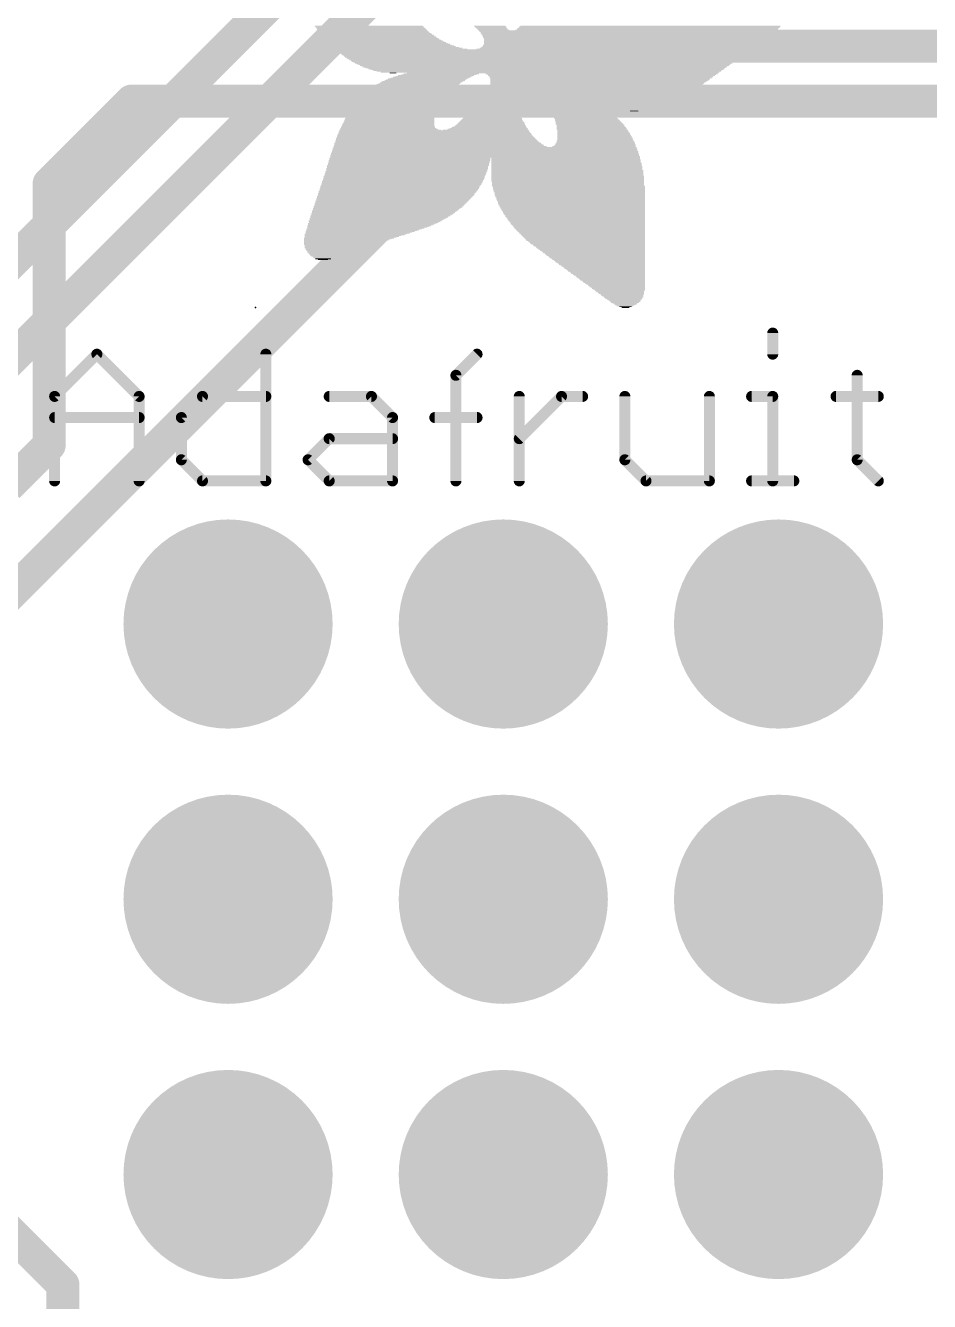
# Model space of a CAD drawing. Extents: x -4.4 to 68.7, y -2.2 to 55.1.
# Drawn here: x 26.07 to 34.41, y 29.31 to 41.08 of the extents above; entities that cross this region are included whole.
import ezdxf

# ---------------------------------------------------------------- set-up
doc = ezdxf.new("R2010")
doc.units = 0
for name, color, linetype in [('1', 12, 'CONTINUOUS'), ('16', 132, 'CONTINUOUS'), ('18', 110, 'CONTINUOUS'), ('21', 40, 'CONTINUOUS'), ('23', 53, 'CONTINUOUS')]:
    doc.layers.add(name, color=color, linetype=linetype)

# ---------------------------------------------------------------- blocks, each defined once
blk = doc.blocks.new('RECT')
blk.add_solid([(-0.5, -0.5), (0.5, -0.5), (-0.5, 0.5), (0.5, 0.5)])
blk = doc.blocks.new('ROUNDV')
at = {"const_width": 0.5}
blk.add_lwpolyline([(0, -0.25, 1), (0, 0.25, 1), (0, -0.25)], format="xyb", dxfattribs=at)

msp = doc.modelspace()

# ---------------------------------------------------------------- linework, layer by layer
at = {"layer": '1', "const_width": 0.3048}
for points in [[(26.289, 39.624), (27.051, 40.386)], [(27.051, 40.386), (52.705, 40.386)], [(26.289, 37.211), (26.289, 39.624)], [(25.908, 36.83), (26.289, 37.211)]]:
    msp.add_lwpolyline(points, dxfattribs=at)
at = {"layer": '1', "const_width": 0.1524}
for points in [[(27.051, 40.4622, 1), (27.051, 40.3098)], [(27.1049, 40.3321, 1), (26.9971, 40.4399)], [(26.3652, 39.624, 1), (26.2128, 39.624)], [(26.2351, 39.6779, 1), (26.3429, 39.5701)], [(26.3429, 37.1571, 1), (26.2351, 37.2649)], [(26.2128, 37.211, 1), (26.3652, 37.211)]]:
    msp.add_lwpolyline(points, format="xyb", dxfattribs=at)
at = {"layer": '16', "const_width": 0.3048}
for points in [[(25.4, 38.354), (34.036, 46.99)], [(24.511, 36.576), (33.147, 45.212)], [(23.622, 33.528), (30.988, 40.894)], [(30.988, 40.894), (41.656, 40.894)], [(25.4, 30.48), (26.416, 29.464)], [(26.416, 29.464), (26.416, 24.511)]]:
    msp.add_lwpolyline(points, dxfattribs=at)
at = {"layer": '16', "const_width": 0.1524}
for points in [[(30.988, 40.9702, 1), (30.988, 40.8178)], [(31.0419, 40.8401, 1), (30.9341, 40.9479)], [(26.4922, 29.464, 1), (26.3398, 29.464)], [(26.3621, 29.4101, 1), (26.4699, 29.5179)]]:
    msp.add_lwpolyline(points, format="xyb", dxfattribs=at)
at = {"layer": '21', "const_width": 0.1016}
for points in [[(32.9664, 38.2451), (32.9664, 38.0502)], [(26.3398, 37.6604), (26.7296, 38.0502)], [(26.7296, 38.0502), (27.1194, 37.6604)], [(28.2888, 38.0502), (28.2888, 36.8808)], [(30.0429, 37.8553), (30.2378, 38.0502)], [(30.0429, 36.8808), (30.0429, 37.8553)], [(33.746, 37.8553), (33.746, 37.0757)], [(26.3398, 36.8808), (26.3398, 37.6604)], [(27.1194, 37.6604), (27.1194, 36.8808)], [(27.5092, 37.4655), (27.7041, 37.6604)], [(27.7041, 37.6604), (28.2888, 37.6604)], [(28.8735, 37.6604), (29.2633, 37.6604)], [(29.2633, 37.6604), (29.4582, 37.4655)], [(30.6276, 36.8808), (30.6276, 37.6604)], [(30.6276, 37.2706), (31.0174, 37.6604)], [(31.0174, 37.6604), (31.2123, 37.6604)], [(31.6021, 37.6604), (31.6021, 37.0757)], [(32.3817, 36.8808), (32.3817, 37.6604)], [(32.7715, 37.6604), (32.9664, 37.6604)], [(32.9664, 37.6604), (32.9664, 36.8808)], [(33.5511, 37.6604), (33.9409, 37.6604)], [(26.3398, 37.4655), (27.1194, 37.4655)], [(27.5092, 37.0757), (27.5092, 37.4655)], [(29.4582, 37.4655), (29.4582, 36.8808)], [(29.848, 37.4655), (30.2378, 37.4655)], [(28.6786, 37.0757), (28.8735, 37.2706)], [(28.8735, 37.2706), (29.4582, 37.2706)], [(27.7041, 36.8808), (27.5092, 37.0757)], [(28.8735, 36.8808), (28.6786, 37.0757)], [(31.6021, 37.0757), (31.797, 36.8808)], [(33.746, 37.0757), (33.9409, 36.8808)], [(28.2888, 36.8808), (27.7041, 36.8808)], [(29.4582, 36.8808), (28.8735, 36.8808)], [(31.797, 36.8808), (32.3817, 36.8808)], [(32.7715, 36.8808), (33.1613, 36.8808)]]:
    msp.add_lwpolyline(points, dxfattribs=at)
at = {"layer": '21', "const_width": 0.0508}
for points in [[(32.9918, 38.2451, 1), (32.941, 38.2451)], [(26.7476, 38.0682, 1), (26.7116, 38.0322)], [(26.7476, 38.0322, 1), (26.7116, 38.0682)], [(28.3142, 38.0502, 1), (28.2634, 38.0502)], [(30.2557, 38.0322, 1), (30.2198, 38.0682)], [(32.941, 38.0502, 1), (32.9918, 38.0502)], [(30.0249, 37.8733, 1), (30.0608, 37.8373)], [(30.0683, 37.8553, 1), (30.0175, 37.8553)], [(33.7714, 37.8553, 1), (33.7206, 37.8553)], [(26.3218, 37.6784, 1), (26.3578, 37.6424)], [(26.3652, 37.6604, 1), (26.3144, 37.6604)], [(27.1448, 37.6604, 1), (27.094, 37.6604)], [(27.1014, 37.6424, 1), (27.1374, 37.6784)], [(27.7041, 37.6858, 1), (27.7041, 37.635)], [(27.7221, 37.6424, 1), (27.6861, 37.6784)], [(28.2888, 37.635, 1), (28.2888, 37.6858)], [(28.8735, 37.6858, 1), (28.8735, 37.635)], [(29.2813, 37.6784, 1), (29.2453, 37.6424)], [(29.2633, 37.635, 1), (29.2633, 37.6858)], [(30.653, 37.6604, 1), (30.6022, 37.6604)], [(31.0174, 37.6858, 1), (31.0174, 37.635)], [(31.0353, 37.6424, 1), (30.9994, 37.6784)], [(31.2123, 37.635, 1), (31.2123, 37.6858)], [(31.6275, 37.6604, 1), (31.5767, 37.6604)], [(32.4071, 37.6604, 1), (32.3563, 37.6604)], [(32.7715, 37.6858, 1), (32.7715, 37.635)], [(32.9918, 37.6604, 1), (32.941, 37.6604)], [(32.9664, 37.635, 1), (32.9664, 37.6858)], [(33.5511, 37.6858, 1), (33.5511, 37.635)], [(33.9409, 37.635, 1), (33.9409, 37.6858)], [(26.3398, 37.4909, 1), (26.3398, 37.4401)], [(27.1194, 37.4401, 1), (27.1194, 37.4909)], [(27.4912, 37.4835, 1), (27.5272, 37.4475)], [(27.5346, 37.4655, 1), (27.4838, 37.4655)], [(29.4836, 37.4655, 1), (29.4328, 37.4655)], [(29.4402, 37.4475, 1), (29.4762, 37.4835)], [(29.848, 37.4909, 1), (29.848, 37.4401)], [(30.2378, 37.4401, 1), (30.2378, 37.4909)], [(28.8735, 37.296, 1), (28.8735, 37.2452)], [(28.8915, 37.2526, 1), (28.8555, 37.2886)], [(29.4582, 37.2452, 1), (29.4582, 37.296)], [(30.6096, 37.2886, 1), (30.6455, 37.2526)], [(27.5272, 37.0937, 1), (27.4912, 37.0577)], [(27.4838, 37.0757, 1), (27.5346, 37.0757)], [(28.6966, 37.0937, 1), (28.6606, 37.0577)], [(28.6606, 37.0937, 1), (28.6966, 37.0577)], [(31.62, 37.0937, 1), (31.5841, 37.0577)], [(31.5767, 37.0757, 1), (31.6275, 37.0757)], [(33.7639, 37.0937, 1), (33.728, 37.0577)], [(33.7206, 37.0757, 1), (33.7714, 37.0757)], [(26.3144, 36.8808, 1), (26.3652, 36.8808)], [(27.094, 36.8808, 1), (27.1448, 36.8808)], [(27.7041, 36.9062, 1), (27.7041, 36.8554)], [(27.6861, 36.8628, 1), (27.7221, 36.8988)], [(28.2634, 36.8808, 1), (28.3142, 36.8808)], [(28.2888, 36.8554, 1), (28.2888, 36.9062)], [(28.8735, 36.9062, 1), (28.8735, 36.8554)], [(28.8555, 36.8628, 1), (28.8915, 36.8988)], [(29.4328, 36.8808, 1), (29.4836, 36.8808)], [(29.4582, 36.8554, 1), (29.4582, 36.9062)], [(30.0175, 36.8808, 1), (30.0683, 36.8808)], [(30.6022, 36.8808, 1), (30.653, 36.8808)], [(31.797, 36.9062, 1), (31.797, 36.8554)], [(31.779, 36.8628, 1), (31.8149, 36.8988)], [(32.3563, 36.8808, 1), (32.4071, 36.8808)], [(32.3817, 36.8554, 1), (32.3817, 36.9062)], [(32.7715, 36.9062, 1), (32.7715, 36.8554)], [(32.941, 36.8808, 1), (32.9918, 36.8808)], [(33.1613, 36.8554, 1), (33.1613, 36.9062)], [(33.9229, 36.8628, 1), (33.9588, 36.8988)]]:
    msp.add_lwpolyline(points, format="xyb", dxfattribs=at)
at = {"layer": '23'}
msp.add_point((28.194, 38.481), dxfattribs=at)

# ---------------------------------------------------------------- block references
at = {"layer": '18', "xscale": 1.9304, "yscale": 1.9304}
for p in [(27.94, 35.56), (27.94, 35.56), (30.48, 35.56), (30.48, 35.56), (33.02, 35.56), (33.02, 35.56), (27.94, 33.02), (27.94, 33.02), (30.48, 33.02), (30.48, 33.02), (33.02, 33.02), (33.02, 33.02), (27.94, 30.48), (27.94, 30.48), (30.48, 30.48), (30.48, 30.48), (33.02, 30.48), (33.02, 30.48)]:
    msp.add_blockref('ROUNDV', p, dxfattribs=at)
at = {"layer": '21'}
for p, xscale, yscale in [((29.238, 41.0794), 0.9983, 0.0076), ((29.2456, 41.0718), 0.9982, 0.0076), ((29.2532, 41.0642), 0.9982, 0.0076), ((29.257, 41.0566), 1.0058, 0.0076), ((29.2646, 41.049), 1.0058, 0.0077), ((29.2722, 41.0413), 1.0059, 0.0076), ((29.2761, 41.0337), 1.0135, 0.0076), ((29.2837, 41.0261), 1.0135, 0.0076), ((29.2913, 41.0185), 1.0134, 0.0076), ((29.3027, 41.0109), 1.0211, 0.0077), ((29.3103, 41.0032), 1.0211, 0.0076), ((29.3179, 40.9956), 1.0363, 0.0076), ((29.3255, 40.988), 1.0363, 0.0076), ((29.337, 40.9804), 1.044, 0.0076), ((29.3447, 40.9728), 1.0439, 0.0077), ((30.3543, 41.0794), 0.2896, 0.0076), ((30.3619, 41.0718), 0.2896, 0.0076), ((30.3657, 41.0642), 0.282, 0.0076), ((30.3734, 41.0566), 0.2819, 0.0076), ((30.381, 41.049), 0.2819, 0.0077), ((30.3924, 41.0413), 0.2896, 0.0076), ((31.6268, 41.0337), 2.7432, 0.0076), ((30.6781, 41.0261), 0.8306, 0.0076), ((30.6591, 41.0185), 0.7772, 0.0076), ((30.6401, 41.0109), 0.7391, 0.0077), ((30.6286, 41.0032), 0.701, 0.0076), ((30.621, 40.9956), 0.6706, 0.0076), ((30.6096, 40.988), 0.6477, 0.0076), ((30.6019, 40.9804), 0.6172, 0.0076), ((30.5943, 40.9728), 0.602, 0.0077), ((31.7983, 41.0413), 2.4155, 0.0076), ((31.8097, 41.049), 2.408, 0.0077), ((31.8174, 41.0566), 2.4079, 0.0076), ((31.825, 41.0642), 2.4079, 0.0076), ((31.8326, 41.0718), 2.4079, 0.0076), ((31.8364, 41.0794), 2.4003, 0.0076), ((32.1412, 41.0261), 1.6993, 0.0076), ((32.1564, 41.0185), 1.6536, 0.0076), ((32.1602, 41.0109), 1.6154, 0.0077), ((32.164, 41.0032), 1.5926, 0.0076), ((32.1679, 40.9956), 1.5697, 0.0076), ((32.1679, 40.988), 1.5393, 0.0076), ((32.1678, 40.9804), 1.524, 0.0076), ((32.1679, 40.9728), 1.5087, 0.0077), ((29.356, 40.9651), 1.0515, 0.0076), ((29.3637, 40.9575), 1.0516, 0.0076), ((29.3751, 40.9499), 1.0592, 0.0076), ((29.3865, 40.9423), 1.0668, 0.0076), ((29.398, 40.9347), 1.0744, 0.0077), ((29.4094, 40.927), 1.082, 0.0076), ((29.417, 40.9194), 1.0973, 0.0076), ((29.4322, 40.9118), 1.1125, 0.0076), ((29.4437, 40.9042), 1.1202, 0.0076), ((29.4627, 40.8966), 1.1277, 0.0077), ((29.4742, 40.8889), 1.1354, 0.0076), ((29.4932, 40.8813), 1.1582, 0.0076), ((29.5123, 40.8737), 1.1811, 0.0076), ((29.5389, 40.8661), 1.2192, 0.0076), ((29.8476, 40.8585), 1.8211, 0.0077), ((30.4953, 40.8661), 0.5257, 0.0076), ((30.5143, 40.8737), 0.503, 0.0076), ((30.522, 40.8813), 0.4877, 0.0076), ((30.5296, 40.8889), 0.4877, 0.0076), ((30.541, 40.9042), 0.4953, 0.0076), ((30.5372, 40.8966), 0.4877, 0.0077), ((30.5905, 40.9651), 0.5792, 0.0076), ((30.5676, 40.9423), 0.5334, 0.0076), ((30.5638, 40.9347), 0.5258, 0.0077), ((30.5562, 40.927), 0.5106, 0.0076), ((30.5524, 40.9194), 0.503, 0.0076), ((30.5829, 40.9575), 0.5639, 0.0076), ((30.5753, 40.9499), 0.5487, 0.0076), ((30.5486, 40.9118), 0.4953, 0.0076), ((32.0764, 40.8585), 1.3716, 0.0077), ((32.084, 40.8661), 1.3716, 0.0076), ((32.0954, 40.8737), 1.3793, 0.0076), ((32.1069, 40.8889), 1.3868, 0.0076), ((32.1031, 40.8813), 1.3792, 0.0076), ((32.1641, 40.9651), 1.4859, 0.0076), ((32.1183, 40.8966), 1.3944, 0.0077), ((32.1335, 40.9118), 1.4097, 0.0076), ((32.1641, 40.9575), 1.4707, 0.0076), ((32.1602, 40.9499), 1.463, 0.0076), ((32.1526, 40.9423), 1.4478, 0.0076), ((32.1488, 40.9347), 1.4402, 0.0077), ((32.1412, 40.927), 1.4249, 0.0076), ((32.126, 40.9042), 1.3945, 0.0076), ((32.1374, 40.9194), 1.4173, 0.0076), ((29.8514, 40.8508), 1.8135, 0.0076), ((29.8552, 40.8432), 1.8059, 0.0076), ((29.8628, 40.8356), 1.7907, 0.0076), ((29.8666, 40.828), 1.783, 0.0076), ((29.8704, 40.8204), 1.7754, 0.0077), ((29.8781, 40.8127), 1.7755, 0.0076), ((29.8857, 40.8051), 1.7603, 0.0076), ((29.8933, 40.7975), 1.7602, 0.0076), ((29.9009, 40.7899), 1.7602, 0.0076), ((29.9161, 40.7823), 1.7602, 0.0077), ((29.9276, 40.7746), 1.7679, 0.0076), ((29.9428, 40.767), 1.7678, 0.0076), ((29.9581, 40.7594), 1.7679, 0.0076), ((29.9771, 40.7518), 1.7907, 0.0076), ((30.0114, 40.7442), 1.8288, 0.0077), ((31.8326, 40.7442), 1.5393, 0.0077), ((31.8669, 40.7518), 1.4859, 0.0076), ((31.8935, 40.7594), 1.463, 0.0076), ((31.9126, 40.767), 1.4402, 0.0076), ((31.9355, 40.7746), 1.4249, 0.0076), ((31.9507, 40.7823), 1.4097, 0.0077), ((31.9659, 40.7899), 1.3944, 0.0076), ((31.9812, 40.7975), 1.3945, 0.0076), ((31.9926, 40.8051), 1.3868, 0.0076), ((32.0116, 40.8127), 1.3792, 0.0076), ((32.0192, 40.8204), 1.3793, 0.0077), ((32.0307, 40.828), 1.3716, 0.0076), ((32.0459, 40.8356), 1.3716, 0.0076), ((32.0535, 40.8432), 1.3716, 0.0076), ((32.065, 40.8508), 1.364, 0.0076), ((30.8534, 40.7365), 3.4824, 0.0076), ((30.8534, 40.7289), 3.4518, 0.0076), ((30.8572, 40.7213), 3.429, 0.0076), ((30.861, 40.7137), 3.4062, 0.0076), ((30.861, 40.7061), 3.3756, 0.0077), ((30.8648, 40.6984), 3.3528, 0.0076), ((30.8687, 40.6908), 3.3147, 0.0076), ((30.8763, 40.6832), 3.2843, 0.0076), ((30.8839, 40.6756), 3.2537, 0.0076), ((30.8877, 40.668), 3.2156, 0.0077), ((30.8991, 40.6603), 3.1776, 0.0076), ((30.9105, 40.6527), 3.1242, 0.0076), ((29.4627, 40.6451), 0.0609, 0.0076), ((29.859, 40.6222), 0.701, 0.0076), ((29.8857, 40.6299), 0.6935, 0.0077), ((29.9085, 40.6375), 0.6934, 0.0076), ((31.0287, 40.6451), 2.8727, 0.0076), ((31.3868, 40.6375), 2.1412, 0.0076), ((31.3868, 40.6299), 2.1108, 0.0077), ((31.3868, 40.6222), 2.0955, 0.0076), ((29.6494, 40.5079), 0.7696, 0.0076), ((29.6609, 40.5156), 0.762, 0.0077), ((29.6685, 40.5232), 0.762, 0.0076), ((29.6837, 40.5308), 0.762, 0.0076), ((29.6913, 40.5384), 0.762, 0.0076), ((29.7028, 40.546), 0.7544, 0.0076), ((29.7142, 40.5537), 0.7468, 0.0077), ((29.7294, 40.5613), 0.7467, 0.0076), ((29.737, 40.5689), 0.7467, 0.0076), ((29.7561, 40.5765), 0.7392, 0.0076), ((29.7675, 40.5841), 0.7315, 0.0076), ((29.7828, 40.5918), 0.7315, 0.0077), ((29.8019, 40.5994), 0.7239, 0.0076), ((29.8209, 40.607), 0.7163, 0.0076), ((29.84, 40.6146), 0.7087, 0.0076), ((31.383, 40.6146), 2.0726, 0.0076), ((31.383, 40.607), 2.0574, 0.0076), ((31.3792, 40.5994), 2.0498, 0.0076), ((30.4724, 40.5308), 0.2362, 0.0076), ((30.4724, 40.5232), 0.2362, 0.0076), ((30.4724, 40.5156), 0.2362, 0.0077), ((30.4686, 40.5079), 0.2286, 0.0076), ((30.4838, 40.5613), 0.2438, 0.0076), ((30.48, 40.5537), 0.2362, 0.0077), ((30.48, 40.546), 0.2362, 0.0076), ((30.4762, 40.5384), 0.2286, 0.0076), ((31.3754, 40.5918), 2.0269, 0.0077), ((31.3716, 40.5841), 2.0193, 0.0076), ((30.4953, 40.5765), 0.2667, 0.0076), ((30.4877, 40.5689), 0.2515, 0.0076), ((31.5316, 40.5765), 1.684, 0.0076), ((31.5316, 40.5689), 1.6535, 0.0076), ((31.5354, 40.5613), 1.6307, 0.0076), ((31.5316, 40.5537), 1.6078, 0.0077), ((31.5354, 40.546), 1.585, 0.0076), ((31.5354, 40.5384), 1.5697, 0.0076), ((31.5316, 40.5308), 1.5469, 0.0076), ((31.5316, 40.5232), 1.5316, 0.0076), ((31.5278, 40.5156), 1.5087, 0.0077), ((31.5278, 40.5079), 1.4935, 0.0076), ((29.5313, 40.386), 0.7925, 0.0076), ((29.5352, 40.3936), 0.7849, 0.0076), ((29.5428, 40.4013), 0.7849, 0.0077), ((29.5504, 40.4089), 0.7849, 0.0076), ((29.558, 40.4165), 0.7848, 0.0076), ((29.5656, 40.4241), 0.7848, 0.0076), ((29.5694, 40.4317), 0.7772, 0.0076), ((29.577, 40.4394), 0.7773, 0.0077), ((29.5846, 40.447), 0.7773, 0.0076), ((29.5923, 40.4546), 0.7772, 0.0076), ((29.5999, 40.4622), 0.7772, 0.0076), ((29.6075, 40.4698), 0.7772, 0.0076), ((29.6151, 40.4775), 0.7773, 0.0077), ((29.6266, 40.4851), 0.7696, 0.0076), ((29.6342, 40.4927), 0.7696, 0.0076), ((29.6418, 40.5003), 0.7696, 0.0076), ((30.4381, 40.386), 0.3048, 0.0076), ((30.4419, 40.4013), 0.2972, 0.0077), ((30.4419, 40.3936), 0.2972, 0.0076), ((30.4457, 40.4089), 0.2896, 0.0076), ((30.4496, 40.4241), 0.2819, 0.0076), ((30.4496, 40.4165), 0.2819, 0.0076), ((30.4496, 40.4394), 0.2667, 0.0077), ((30.4496, 40.4317), 0.2667, 0.0076), ((30.4534, 40.4546), 0.2591, 0.0076), ((30.4534, 40.447), 0.2591, 0.0076), ((30.4572, 40.4698), 0.2515, 0.0076), ((30.4572, 40.4622), 0.2515, 0.0076), ((30.461, 40.4851), 0.2439, 0.0076), ((30.461, 40.4775), 0.2439, 0.0077), ((30.4648, 40.5003), 0.2362, 0.0076), ((30.4648, 40.4927), 0.2362, 0.0076), ((31.5278, 40.5003), 1.4783, 0.0076), ((31.524, 40.4927), 1.4555, 0.0076), ((31.524, 40.4851), 1.4401, 0.0076), ((31.524, 40.4775), 1.4249, 0.0077), ((31.5202, 40.4698), 1.4021, 0.0076), ((31.5125, 40.4546), 1.3716, 0.0076), ((31.5202, 40.4622), 1.3869, 0.0076), ((31.5087, 40.447), 1.3488, 0.0076), ((31.5088, 40.4394), 1.3335, 0.0077), ((31.5049, 40.4317), 1.3106, 0.0076), ((31.4973, 40.4241), 1.2954, 0.0076), ((31.4935, 40.4165), 1.2725, 0.0076), ((31.4897, 40.4089), 1.2497, 0.0076), ((31.4859, 40.4013), 1.2421, 0.0077), ((31.4782, 40.3936), 1.2116, 0.0076), ((31.4706, 40.386), 1.1964, 0.0076), ((29.4551, 40.2717), 0.8077, 0.0076), ((29.4627, 40.287), 0.8077, 0.0077), ((29.459, 40.2793), 0.8001, 0.0076), ((29.4666, 40.2946), 0.8001, 0.0076), ((29.4742, 40.3098), 0.8001, 0.0076), ((29.4742, 40.3022), 0.8001, 0.0076), ((29.4818, 40.3174), 0.8001, 0.0076), ((29.4856, 40.3251), 0.7924, 0.0077), ((29.4971, 40.3403), 0.8001, 0.0076), ((29.4932, 40.3327), 0.7925, 0.0076), ((29.5008, 40.3479), 0.7925, 0.0076), ((29.5084, 40.3555), 0.7925, 0.0076), ((29.516, 40.3632), 0.7925, 0.0077), ((29.5237, 40.3784), 0.7924, 0.0076), ((29.5199, 40.3708), 0.7848, 0.0076), ((30.4076, 40.2717), 0.442, 0.0076), ((30.4115, 40.2793), 0.4343, 0.0076), ((30.4115, 40.287), 0.4191, 0.0077), ((30.4153, 40.2946), 0.4115, 0.0076), ((30.4191, 40.3022), 0.4039, 0.0076), ((30.4191, 40.3098), 0.3887, 0.0076), ((30.4229, 40.3174), 0.381, 0.0076), ((30.4267, 40.3251), 0.3734, 0.0077), ((30.4267, 40.3403), 0.3581, 0.0076), ((30.4267, 40.3327), 0.3581, 0.0076), ((30.4305, 40.3479), 0.3505, 0.0076), ((30.4305, 40.3555), 0.3353, 0.0076), ((30.4343, 40.3632), 0.3276, 0.0077), ((30.4381, 40.3784), 0.32, 0.0076), ((30.4381, 40.3708), 0.32, 0.0076), ((31.4668, 40.3784), 1.1734, 0.0076), ((31.1163, 40.3708), 0.4572, 0.0076), ((31.1239, 40.3632), 0.4724, 0.0077), ((31.1315, 40.3555), 0.4724, 0.0076), ((31.1392, 40.3479), 0.4877, 0.0076), ((31.1468, 40.3403), 0.4877, 0.0076), ((31.1544, 40.3327), 0.5029, 0.0076), ((31.162, 40.3251), 0.503, 0.0077), ((31.1696, 40.3174), 0.5182, 0.0076), ((31.1773, 40.3098), 0.5181, 0.0076), ((31.1811, 40.3022), 0.5257, 0.0076), ((31.1925, 40.2946), 0.5334, 0.0076), ((31.1963, 40.287), 0.541, 0.0077), ((31.2039, 40.2793), 0.541, 0.0076), ((31.2116, 40.2717), 0.5563, 0.0076), ((31.6954, 40.3708), 0.6858, 0.0076), ((31.6954, 40.3632), 0.64, 0.0077), ((31.6992, 40.3555), 0.602, 0.0076), ((31.6954, 40.3479), 0.5638, 0.0076), ((31.6954, 40.3403), 0.5182, 0.0076), ((31.6954, 40.3327), 0.4724, 0.0076), ((31.6954, 40.3251), 0.4268, 0.0077), ((31.6954, 40.3174), 0.3658, 0.0076), ((31.6916, 40.3098), 0.2972, 0.0076), ((31.6916, 40.3022), 0.221, 0.0076), ((31.6878, 40.2946), 0.0762, 0.0076), ((29.417, 40.1498), 0.8687, 0.0076), ((29.417, 40.165), 0.8534, 0.0076), ((29.417, 40.1574), 0.8534, 0.0076), ((29.4208, 40.1803), 0.8458, 0.0076), ((29.4208, 40.1727), 0.8458, 0.0077), ((29.4246, 40.1955), 0.8382, 0.0076), ((29.4246, 40.1879), 0.8382, 0.0076), ((29.4285, 40.2108), 0.8305, 0.0077), ((29.4285, 40.2031), 0.8305, 0.0076), ((29.4322, 40.226), 0.8229, 0.0076), ((29.4322, 40.2184), 0.8229, 0.0076), ((29.4361, 40.2336), 0.8153, 0.0076), ((29.4437, 40.2489), 0.8154, 0.0077), ((29.4437, 40.2412), 0.8154, 0.0076), ((29.4513, 40.2641), 0.8154, 0.0076), ((29.4475, 40.2565), 0.8078, 0.0076), ((30.3543, 40.1498), 0.6706, 0.0076), ((30.3619, 40.1574), 0.6554, 0.0076), ((30.3657, 40.165), 0.6324, 0.0076), ((30.3733, 40.1727), 0.6172, 0.0077), ((30.3733, 40.1803), 0.602, 0.0076), ((30.381, 40.1879), 0.5867, 0.0076), ((30.381, 40.1955), 0.5715, 0.0076), ((30.3848, 40.2031), 0.5487, 0.0076), ((30.3886, 40.2108), 0.541, 0.0077), ((30.3886, 40.2184), 0.5258, 0.0076), ((30.3924, 40.226), 0.5182, 0.0076), ((30.3962, 40.2336), 0.4953, 0.0076), ((30.4, 40.2412), 0.4876, 0.0076), ((30.4038, 40.2489), 0.48, 0.0077), ((30.4038, 40.2565), 0.4648, 0.0076), ((30.4076, 40.2641), 0.4572, 0.0076), ((31.2154, 40.2641), 0.5639, 0.0076), ((31.223, 40.2565), 0.5639, 0.0076), ((31.2268, 40.2489), 0.5715, 0.0077), ((31.2382, 40.2336), 0.5792, 0.0076), ((31.242, 40.226), 0.5868, 0.0076), ((31.2344, 40.2412), 0.5715, 0.0076), ((31.2497, 40.2184), 0.5867, 0.0076), ((31.2535, 40.2108), 0.5943, 0.0077), ((31.2573, 40.2031), 0.6019, 0.0076), ((31.2649, 40.1955), 0.602, 0.0076), ((31.2687, 40.1879), 0.6096, 0.0076), ((31.2725, 40.1803), 0.6172, 0.0076), ((31.2763, 40.1727), 0.6248, 0.0077), ((31.2839, 40.165), 0.6248, 0.0076), ((31.2839, 40.1574), 0.6248, 0.0076), ((31.2878, 40.1498), 0.6325, 0.0076), ((29.8552, 40.0431), 1.8364, 0.0076), ((29.859, 40.0355), 1.844, 0.0076), ((29.8476, 40.066), 1.8059, 0.0076), ((29.8552, 40.0507), 1.8212, 0.0076), ((29.8514, 40.0584), 1.8135, 0.0077), ((29.8476, 40.0812), 1.7907, 0.0076), ((29.8476, 40.0736), 1.7907, 0.0076), ((29.8399, 40.1041), 1.7602, 0.0076), ((29.8476, 40.0888), 1.7755, 0.0076), ((29.8438, 40.0965), 1.7679, 0.0077), ((29.4361, 40.1193), 0.9373, 0.0076), ((29.8437, 40.1117), 1.7526, 0.0076), ((29.417, 40.1346), 0.8839, 0.0077), ((29.4246, 40.1269), 0.8991, 0.0076), ((29.417, 40.1422), 0.8687, 0.0076), ((30.3162, 40.1193), 0.7925, 0.0076), ((30.3353, 40.1269), 0.7391, 0.0076), ((30.3467, 40.1346), 0.7163, 0.0077), ((30.3505, 40.1422), 0.6934, 0.0076), ((31.2916, 40.1422), 0.6401, 0.0076), ((31.2954, 40.1346), 0.6477, 0.0077), ((31.2954, 40.1269), 0.6477, 0.0076), ((31.3106, 40.0965), 0.663, 0.0077), ((31.3144, 40.0888), 0.6706, 0.0076), ((31.3144, 40.0812), 0.6706, 0.0076), ((31.3182, 40.0736), 0.6782, 0.0076), ((31.3182, 40.066), 0.6782, 0.0076), ((31.322, 40.0584), 0.6858, 0.0077), ((31.322, 40.0507), 0.6858, 0.0076), ((31.3258, 40.0431), 0.6934, 0.0076), ((31.3258, 40.0355), 0.6934, 0.0076), ((31.303, 40.1193), 0.6477, 0.0076), ((31.3068, 40.1117), 0.6553, 0.0076), ((31.3068, 40.1041), 0.6553, 0.0076), ((30.3086, 39.9288), 2.8194, 0.0076), ((30.3124, 39.9212), 2.827, 0.0076), ((30.3124, 39.9136), 2.827, 0.0076), ((30.3086, 39.9517), 2.8041, 0.0076), ((30.3124, 39.9441), 2.8118, 0.0077), ((30.3124, 39.9364), 2.8118, 0.0076), ((29.8857, 39.9745), 1.9431, 0.0076), ((29.8971, 39.9669), 1.966, 0.0076), ((30.3124, 39.9593), 2.7965, 0.0076), ((29.8742, 39.9974), 1.905, 0.0076), ((29.878, 39.9898), 1.9126, 0.0076), ((29.8857, 39.9822), 1.9279, 0.0077), ((29.8628, 40.0203), 1.8669, 0.0077), ((29.8666, 40.0126), 1.8746, 0.0076), ((29.8704, 40.005), 1.8822, 0.0076), ((29.8628, 40.0279), 1.8516, 0.0076), ((31.3182, 39.9669), 0.7696, 0.0076), ((31.3258, 39.9745), 0.7544, 0.0076), ((31.3297, 39.9822), 0.7467, 0.0077), ((31.3297, 39.9974), 0.7315, 0.0076), ((31.3297, 39.9898), 0.7315, 0.0076), ((31.3259, 40.0203), 0.7087, 0.0077), ((31.3297, 40.0126), 0.7163, 0.0076), ((31.3297, 40.005), 0.7163, 0.0076), ((31.3297, 40.0279), 0.7011, 0.0076), ((29.6075, 39.8145), 1.4935, 0.0076), ((29.6038, 39.8069), 1.4859, 0.0076), ((29.6038, 39.7993), 1.4859, 0.0076), ((29.6151, 39.8374), 1.4935, 0.0076), ((29.6114, 39.8298), 1.4859, 0.0077), ((29.6114, 39.8221), 1.4859, 0.0076), ((29.619, 39.8602), 1.4859, 0.0076), ((29.619, 39.8526), 1.4859, 0.0076), ((29.619, 39.845), 1.4859, 0.0076), ((30.3086, 39.8831), 2.8499, 0.0076), ((30.3124, 39.8755), 2.8575, 0.0076), ((30.3124, 39.8679), 2.8575, 0.0077), ((30.3086, 39.906), 2.8347, 0.0077), ((30.3124, 39.8983), 2.8423, 0.0076), ((30.3124, 39.8907), 2.8423, 0.0076), ((31.0553, 39.8602), 1.3716, 0.0076), ((31.0553, 39.8526), 1.3716, 0.0076), ((31.0591, 39.845), 1.3792, 0.0076), ((31.0591, 39.8374), 1.3792, 0.0076), ((31.0591, 39.8298), 1.3792, 0.0077), ((31.0591, 39.8221), 1.3792, 0.0076), ((31.063, 39.8145), 1.3869, 0.0076), ((31.063, 39.8069), 1.3869, 0.0076), ((31.063, 39.7993), 1.3869, 0.0076), ((29.5657, 39.6926), 1.4859, 0.0076), ((29.5657, 39.685), 1.4859, 0.0076), ((29.5657, 39.6774), 1.4859, 0.0077), ((29.577, 39.7155), 1.4935, 0.0077), ((29.5733, 39.7078), 1.4859, 0.0076), ((29.5733, 39.7002), 1.4859, 0.0076), ((29.5846, 39.7383), 1.4935, 0.0076), ((29.5809, 39.7307), 1.4859, 0.0076), ((29.5809, 39.7231), 1.4859, 0.0076), ((29.5922, 39.7612), 1.4935, 0.0076), ((29.5885, 39.7536), 1.4859, 0.0077), ((29.5885, 39.7459), 1.4859, 0.0076), ((29.5999, 39.7917), 1.4936, 0.0077), ((29.5961, 39.784), 1.4859, 0.0076), ((29.5961, 39.7764), 1.4859, 0.0076), ((29.5961, 39.7688), 1.4859, 0.0076), ((31.063, 39.7917), 1.3869, 0.0077), ((31.0668, 39.784), 1.3945, 0.0076), ((31.0668, 39.7764), 1.3945, 0.0076), ((31.0668, 39.7688), 1.3945, 0.0076), ((31.0668, 39.7612), 1.3945, 0.0076), ((31.0668, 39.7536), 1.3945, 0.0077), ((31.0706, 39.7459), 1.4021, 0.0076), ((31.0706, 39.7383), 1.4021, 0.0076), ((31.0706, 39.7307), 1.4021, 0.0076), ((31.0706, 39.7231), 1.4021, 0.0076), ((31.0706, 39.7155), 1.4021, 0.0077), ((31.0706, 39.7078), 1.4021, 0.0076), ((31.0706, 39.7002), 1.4021, 0.0076), ((31.0744, 39.6926), 1.4097, 0.0076), ((31.0744, 39.685), 1.4097, 0.0076), ((31.0744, 39.6774), 1.4097, 0.0077), ((29.5199, 39.5783), 1.4706, 0.0076), ((29.5161, 39.5707), 1.463, 0.0076), ((29.5123, 39.5631), 1.4554, 0.0077), ((29.5275, 39.6012), 1.4706, 0.0077), ((29.5275, 39.5935), 1.4706, 0.0076), ((29.5237, 39.5859), 1.463, 0.0076), ((29.5389, 39.624), 1.4783, 0.0076), ((29.5389, 39.6164), 1.4783, 0.0076), ((29.5352, 39.6088), 1.4707, 0.0076), ((29.5504, 39.6469), 1.4859, 0.0076), ((29.5465, 39.6393), 1.4783, 0.0077), ((29.5465, 39.6316), 1.4783, 0.0076), ((29.5541, 39.6545), 1.4783, 0.0076), ((29.558, 39.6697), 1.4859, 0.0076), ((29.558, 39.6621), 1.4859, 0.0076), ((31.0744, 39.6697), 1.4097, 0.0076), ((31.0744, 39.6621), 1.4097, 0.0076), ((31.0744, 39.6545), 1.4097, 0.0076), ((31.0744, 39.6469), 1.4097, 0.0076), ((31.0782, 39.6393), 1.4021, 0.0077), ((31.0782, 39.6316), 1.4021, 0.0076), ((31.0782, 39.624), 1.4021, 0.0076), ((31.0782, 39.6164), 1.4021, 0.0076), ((31.0782, 39.6088), 1.4021, 0.0076), ((31.082, 39.6012), 1.4097, 0.0077), ((31.0858, 39.5935), 1.402, 0.0076), ((31.0858, 39.5859), 1.402, 0.0076), ((31.0858, 39.5783), 1.402, 0.0076), ((31.0858, 39.5707), 1.402, 0.0076), ((31.0896, 39.5631), 1.3944, 0.0077), ((29.4514, 39.464), 1.4097, 0.0076), ((29.4475, 39.4564), 1.402, 0.0076), ((29.4437, 39.4488), 1.3944, 0.0077), ((29.4666, 39.4869), 1.4249, 0.0077), ((29.4627, 39.4792), 1.4173, 0.0076), ((29.459, 39.4716), 1.4097, 0.0076), ((29.4818, 39.5097), 1.4402, 0.0076), ((29.478, 39.5021), 1.4326, 0.0076), ((29.4742, 39.4945), 1.4249, 0.0076), ((29.4932, 39.5326), 1.4478, 0.0076), ((29.4932, 39.525), 1.4478, 0.0077), ((29.4894, 39.5173), 1.4402, 0.0076), ((29.5084, 39.5554), 1.4631, 0.0076), ((29.5047, 39.5478), 1.4555, 0.0076), ((29.5008, 39.5402), 1.4478, 0.0076), ((31.0896, 39.5554), 1.3944, 0.0076), ((31.0896, 39.5478), 1.3944, 0.0076), ((31.0934, 39.5402), 1.3868, 0.0076), ((31.0934, 39.5326), 1.3868, 0.0076), ((31.0934, 39.525), 1.3868, 0.0077), ((31.0934, 39.5173), 1.3868, 0.0076), ((31.0972, 39.5097), 1.3792, 0.0076), ((31.0972, 39.5021), 1.3792, 0.0076), ((31.101, 39.4945), 1.3716, 0.0076), ((31.101, 39.4869), 1.3716, 0.0077), ((31.101, 39.4792), 1.3716, 0.0076), ((31.1049, 39.4716), 1.3639, 0.0076), ((31.1049, 39.464), 1.3639, 0.0076), ((31.1087, 39.4564), 1.3563, 0.0076), ((31.1087, 39.4488), 1.3563, 0.0077), ((29.3446, 39.3268), 1.2878, 0.0076), ((29.3675, 39.3497), 1.3182, 0.0076), ((29.3599, 39.3421), 1.303, 0.0076), ((29.3561, 39.3345), 1.2954, 0.0077), ((29.3865, 39.3726), 1.3411, 0.0077), ((29.3789, 39.3649), 1.3259, 0.0076), ((29.3751, 39.3573), 1.3182, 0.0076), ((29.4056, 39.3954), 1.364, 0.0076), ((29.398, 39.3878), 1.3487, 0.0076), ((29.3941, 39.3802), 1.3411, 0.0076), ((29.4208, 39.4183), 1.3792, 0.0076), ((29.417, 39.4107), 1.3716, 0.0077), ((29.4132, 39.403), 1.364, 0.0076), ((29.4361, 39.4411), 1.3945, 0.0076), ((29.4322, 39.4335), 1.3869, 0.0076), ((29.4285, 39.4259), 1.3793, 0.0076), ((31.1087, 39.4411), 1.3563, 0.0076), ((31.1125, 39.4335), 1.3487, 0.0076), ((31.1125, 39.4259), 1.3487, 0.0076), ((31.1163, 39.4183), 1.3411, 0.0076), ((31.1163, 39.4107), 1.3411, 0.0077), ((31.1201, 39.403), 1.3335, 0.0076), ((31.1201, 39.3954), 1.3335, 0.0076), ((31.1239, 39.3878), 1.3258, 0.0076), ((31.1239, 39.3802), 1.3258, 0.0076), ((31.1277, 39.3726), 1.3182, 0.0077), ((31.1315, 39.3649), 1.3106, 0.0076), ((31.1315, 39.3573), 1.3106, 0.0076), ((31.1353, 39.3497), 1.303, 0.0076), ((31.1353, 39.3421), 1.303, 0.0076), ((31.1391, 39.3345), 1.2954, 0.0077), ((31.143, 39.3268), 1.2877, 0.0076), ((29.2418, 39.2354), 1.143, 0.0076), ((29.2304, 39.2278), 1.1201, 0.0076), ((29.2228, 39.2202), 1.1049, 0.0077), ((29.2113, 39.2125), 1.082, 0.0076), ((29.2722, 39.2583), 1.1887, 0.0077), ((29.2608, 39.2506), 1.1658, 0.0076), ((29.2532, 39.243), 1.1506, 0.0076), ((29.2989, 39.2811), 1.2268, 0.0076), ((29.2913, 39.2735), 1.2116, 0.0076), ((29.2837, 39.2659), 1.1963, 0.0076), ((29.3218, 39.304), 1.2573, 0.0076), ((29.3142, 39.2964), 1.2421, 0.0077), ((29.3065, 39.2887), 1.2268, 0.0076), ((29.337, 39.3192), 1.2726, 0.0076), ((29.3332, 39.3116), 1.265, 0.0076), ((31.143, 39.3192), 1.2877, 0.0076), ((31.1468, 39.3116), 1.2801, 0.0076), ((31.1506, 39.304), 1.2725, 0.0076), ((31.1544, 39.2964), 1.2649, 0.0077), ((31.1544, 39.2887), 1.2649, 0.0076), ((31.1582, 39.2811), 1.2573, 0.0076), ((31.162, 39.2735), 1.2496, 0.0076), ((31.1658, 39.2659), 1.242, 0.0076), ((31.1658, 39.2583), 1.242, 0.0077), ((31.1696, 39.2506), 1.2344, 0.0076), ((31.1734, 39.243), 1.2268, 0.0076), ((31.1772, 39.2354), 1.2192, 0.0076), ((31.1811, 39.2278), 1.2115, 0.0076), ((31.1811, 39.2202), 1.2115, 0.0077), ((31.1849, 39.2125), 1.2039, 0.0076), ((29.0551, 39.1211), 0.8306, 0.0076), ((29.0322, 39.1059), 0.7848, 0.0077), ((29.0208, 39.0982), 0.762, 0.0076), ((29.0094, 39.0906), 0.7391, 0.0076), ((29.0437, 39.1135), 0.8077, 0.0076), ((29.1084, 39.1516), 0.922, 0.0076), ((29.0932, 39.144), 0.8915, 0.0077), ((29.0703, 39.1287), 0.8458, 0.0076), ((29.1199, 39.1592), 0.9449, 0.0076), ((29.0818, 39.1363), 0.8687, 0.0076), ((29.1465, 39.1744), 0.983, 0.0076), ((29.135, 39.1668), 0.9601, 0.0076), ((29.158, 39.1821), 1.0059, 0.0077), ((29.196, 39.2049), 1.0668, 0.0076), ((29.1846, 39.1973), 1.044, 0.0076), ((29.1731, 39.1897), 1.0211, 0.0076), ((31.1887, 39.2049), 1.1963, 0.0076), ((31.1925, 39.1973), 1.1887, 0.0076), ((31.1963, 39.1897), 1.1811, 0.0076), ((31.2001, 39.1821), 1.1734, 0.0077), ((31.2039, 39.1744), 1.1658, 0.0076), ((31.2077, 39.1668), 1.1582, 0.0076), ((31.2115, 39.1592), 1.1506, 0.0076), ((31.2153, 39.1516), 1.143, 0.0076), ((31.2192, 39.144), 1.1353, 0.0077), ((31.223, 39.1363), 1.1277, 0.0076), ((31.2268, 39.1287), 1.1201, 0.0076), ((31.2306, 39.1211), 1.1125, 0.0076), ((31.2344, 39.1135), 1.1049, 0.0076), ((31.2382, 39.1059), 1.0972, 0.0077), ((31.242, 39.0982), 1.0896, 0.0076), ((31.2496, 39.0906), 1.0744, 0.0076), ((28.9865, 39.0754), 0.6934, 0.0076), ((28.9637, 39.0601), 0.6477, 0.0076), ((28.998, 39.083), 0.7163, 0.0076), ((28.9751, 39.0678), 0.6705, 0.0077), ((28.956, 39.0525), 0.6172, 0.0076), ((28.9446, 39.0449), 0.5944, 0.0076), ((28.9332, 39.0373), 0.5715, 0.0076), ((28.9217, 39.0297), 0.5486, 0.0077), ((28.9141, 39.022), 0.5182, 0.0076), ((28.9027, 39.0144), 0.4953, 0.0076), ((28.8951, 39.0068), 0.4649, 0.0076), ((28.8875, 38.9992), 0.4343, 0.0076), ((28.876, 38.9916), 0.4114, 0.0077), ((28.8684, 38.9839), 0.381, 0.0076), ((28.8608, 38.9763), 0.3505, 0.0076), ((31.2534, 39.083), 1.0668, 0.0076), ((31.2573, 39.0754), 1.0591, 0.0076), ((31.2611, 39.0678), 1.0515, 0.0077), ((31.2687, 39.0601), 1.0363, 0.0076), ((31.2725, 39.0525), 1.0287, 0.0076), ((31.2763, 39.0449), 1.021, 0.0076), ((31.2839, 39.0373), 1.0058, 0.0076), ((31.2877, 39.0297), 0.9982, 0.0077), ((31.2915, 39.022), 0.9906, 0.0076), ((31.2992, 39.0144), 0.9753, 0.0076), ((31.303, 39.0068), 0.9677, 0.0076), ((31.3106, 38.9992), 0.9525, 0.0076), ((31.3144, 38.9916), 0.9448, 0.0077), ((31.3182, 38.9839), 0.9372, 0.0076), ((31.3258, 38.9763), 0.922, 0.0076), ((28.8532, 38.9687), 0.3201, 0.0076), ((28.8455, 38.9611), 0.2896, 0.0076), ((28.8379, 38.9535), 0.259, 0.0077), ((28.8341, 38.9458), 0.221, 0.0076), ((28.8265, 38.9382), 0.1905, 0.0076), ((28.8189, 38.9306), 0.1447, 0.0076), ((28.8151, 38.923), 0.0915, 0.0076), ((31.3296, 38.9687), 0.9144, 0.0076), ((31.3335, 38.9611), 0.9067, 0.0076), ((31.3411, 38.9535), 0.8915, 0.0077), ((31.3449, 38.9458), 0.8839, 0.0076), ((31.3487, 38.9382), 0.8763, 0.0076), ((31.3563, 38.9306), 0.861, 0.0076), ((31.3601, 38.923), 0.8534, 0.0076), ((31.3677, 38.9154), 0.8382, 0.0077), ((31.3716, 38.9077), 0.8305, 0.0076), ((31.3754, 38.9001), 0.8229, 0.0076), ((31.383, 38.8925), 0.8077, 0.0076), ((31.3868, 38.8849), 0.8001, 0.0076), ((31.3906, 38.8773), 0.7924, 0.0077), ((31.3982, 38.8696), 0.7772, 0.0076), ((31.402, 38.862), 0.7696, 0.0076), ((31.4097, 38.8544), 0.7543, 0.0076), ((31.4135, 38.8468), 0.7467, 0.0076), ((31.4173, 38.8392), 0.7391, 0.0077), ((31.4249, 38.8315), 0.7239, 0.0076), ((31.4287, 38.8239), 0.7162, 0.0076), ((31.4325, 38.8163), 0.7086, 0.0076), ((31.4401, 38.8087), 0.6934, 0.0076), ((31.4439, 38.8011), 0.6858, 0.0077), ((31.4478, 38.7934), 0.6781, 0.0076), ((31.4554, 38.7858), 0.6629, 0.0076), ((31.4592, 38.7782), 0.6553, 0.0076), ((31.4668, 38.7706), 0.64, 0.0076), ((31.4706, 38.763), 0.6324, 0.0077), ((31.4744, 38.7553), 0.6248, 0.0076), ((31.482, 38.7477), 0.6096, 0.0076), ((31.4859, 38.7401), 0.6019, 0.0076), ((31.4897, 38.7325), 0.5943, 0.0076), ((31.4973, 38.7249), 0.5791, 0.0077), ((31.5011, 38.7172), 0.5715, 0.0076), ((31.5049, 38.7096), 0.5638, 0.0076), ((31.5125, 38.702), 0.5486, 0.0076), ((31.5163, 38.6944), 0.541, 0.0076), ((31.524, 38.6868), 0.5257, 0.0077), ((31.5278, 38.6791), 0.5181, 0.0076), ((31.5316, 38.6715), 0.5105, 0.0076), ((31.5392, 38.6639), 0.4953, 0.0076), ((31.543, 38.6563), 0.4876, 0.0076), ((31.5468, 38.6487), 0.48, 0.0077), ((31.5544, 38.641), 0.4648, 0.0076), ((31.5544, 38.6334), 0.4496, 0.0076), ((31.5583, 38.6258), 0.4419, 0.0076), ((31.5659, 38.6182), 0.4267, 0.0076), ((31.5697, 38.6106), 0.4191, 0.0077), ((31.5773, 38.6029), 0.4038, 0.0076), ((31.5773, 38.5953), 0.3886, 0.0076), ((31.5811, 38.5877), 0.381, 0.0076), ((31.5887, 38.5801), 0.3658, 0.0076), ((31.5888, 38.5725), 0.3505, 0.0077), ((31.5926, 38.5648), 0.3429, 0.0076), ((31.5964, 38.5572), 0.3201, 0.0076), ((31.5963, 38.5496), 0.3048, 0.0076), ((31.604, 38.542), 0.2895, 0.0076), ((31.604, 38.5344), 0.2743, 0.0077), ((31.604, 38.5267), 0.2591, 0.0076), ((31.604, 38.5191), 0.2286, 0.0076), ((31.6078, 38.5115), 0.2057, 0.0076), ((31.604, 38.5039), 0.1829, 0.0076), ((31.604, 38.4963), 0.1524, 0.0077), ((31.6078, 38.4886), 0.1143, 0.0076), ((31.6078, 38.481), 0.0686, 0.0076)]:
    msp.add_blockref('RECT', p, dxfattribs=dict(at, xscale=xscale, yscale=yscale))

doc.saveas('drawing.dxf')
